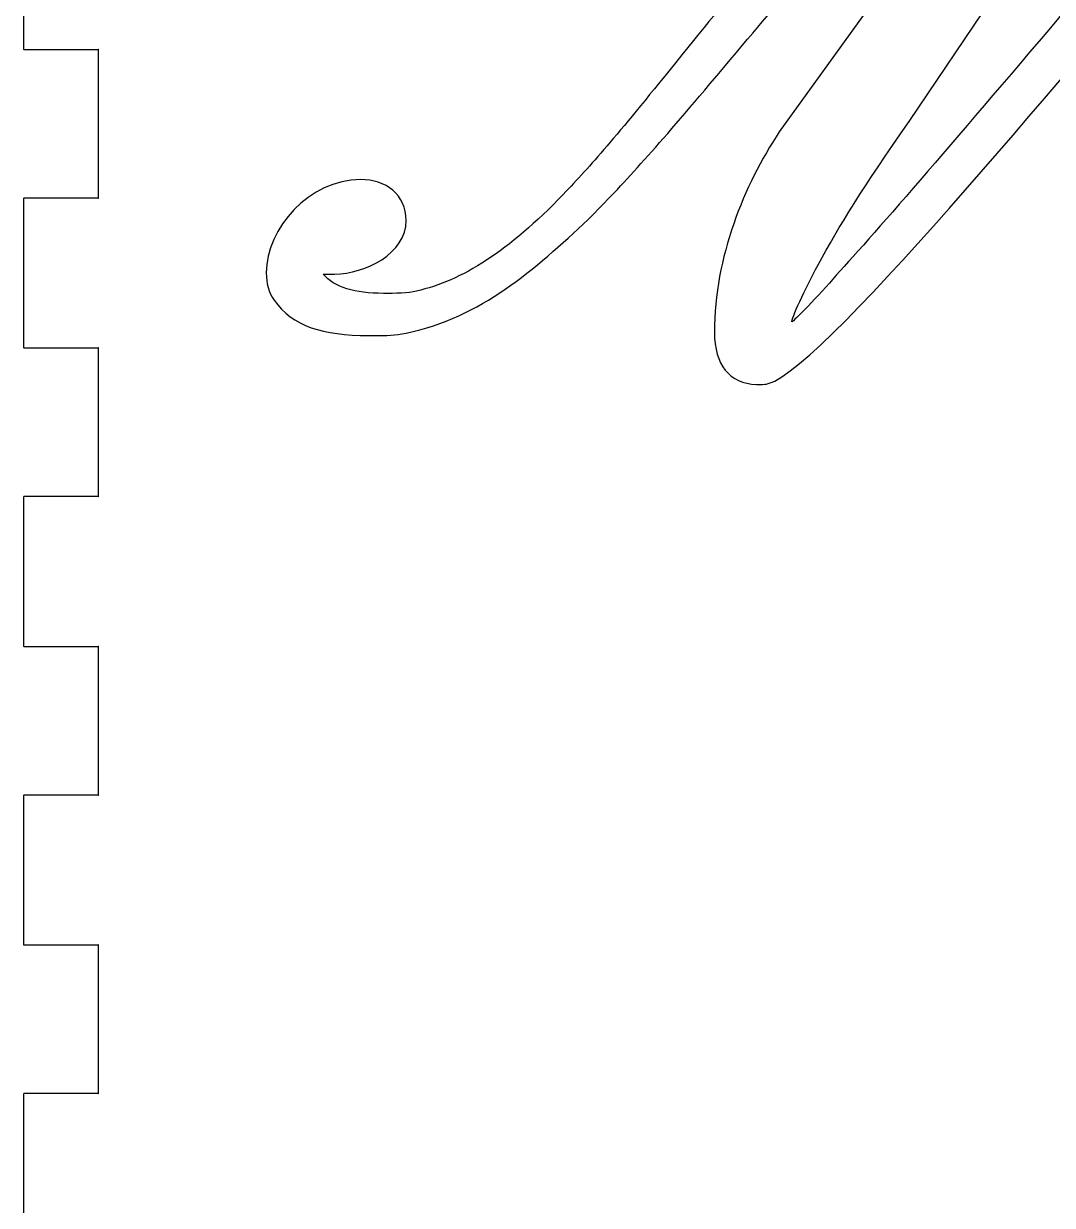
# Model space of a CAD drawing. Extents: x 5 to 509, y -8625 to -7917.
# Drawn here: x 265.3 to 334.3, y -8546.9 to -8467.7 of the extents above; entities that cross this region are included whole.
import ezdxf

# ---------------------------------------------------------------- set-up
doc = ezdxf.new("R2010")
doc.units = 0
doc.layers.add('Corps', color=7, linetype='CONTINUOUS')

msp = doc.modelspace()

# ---------------------------------------------------------------- linework, layer by layer
at = {"layer": 'Corps', "color": 3}
for p, q in [((324.668066, -8474.28222), (343.881566, -8445.84312)), ((333.741106, -8450.34152), (315.976236, -8474.96842)), ((285.402366, -8484.49892), (286.164806, -8484.49892)), ((285.402366, -8484.49892), (285.402366, -8484.49892))]:
    msp.add_line(p, q, dxfattribs=at)
at = {"layer": 'Corps', "color": 6}
for p, q in [((265.332246, -8459.43002), (265.332246, -8469.43002)), ((265.351746, -8469.45002), (270.351746, -8469.45002)), ((270.332246, -8469.43002), (270.332246, -8479.43002)), ((265.332246, -8479.43002), (265.332246, -8489.43002)), ((270.351746, -8479.41002), (265.351746, -8479.41002)), ((265.351746, -8489.45002), (270.351746, -8489.45002)), ((270.332246, -8489.43002), (270.332246, -8499.43002)), ((265.332246, -8499.43002), (265.332246, -8509.43002)), ((270.351746, -8499.41002), (265.351746, -8499.41002)), ((265.351746, -8509.45002), (270.351746, -8509.45002)), ((270.332246, -8509.43002), (270.332246, -8519.43002)), ((265.332246, -8519.43002), (265.332246, -8529.43002)), ((270.351746, -8519.41002), (265.351746, -8519.41002)), ((265.351746, -8529.45002), (270.351746, -8529.45002)), ((270.332246, -8529.43002), (270.332246, -8539.43002)), ((265.332246, -8539.43002), (265.332246, -8549.43002)), ((270.351746, -8539.41002), (265.351746, -8539.41002))]:
    msp.add_line(p, q, dxfattribs=at)
at = {"layer": 'Corps', "color": 3}
for points in [[(317.424876, -8460.55822), (314.832576, -8463.22682), (313.536426, -8464.75172), (309.038026, -8470.31752)], [(315.671266, -8491.66582), (320.398396, -8489.30232), (338.620726, -8466.65782), (343.271616, -8461.70192)], [(311.325356, -8471.76612), (316.586196, -8465.51412), (317.424876, -8464.52292), (319.178496, -8462.69312)], [(335.342236, -8466.58152), (328.251536, -8474.96842), (322.456986, -8481.67782), (319.788446, -8484.57512)], [(309.038026, -8470.31752), (304.920846, -8475.42582), (303.395966, -8477.17942), (301.489866, -8479.16182)], [(303.167236, -8480.83922), (305.530806, -8478.47562), (307.513146, -8476.26452), (311.325356, -8471.76612)], [(318.568536, -8483.88892), (320.017176, -8481.22042), (321.542056, -8478.78062), (324.668066, -8474.28222)], [(315.976236, -8474.96842), (313.612676, -8478.55182), (311.630326, -8483.35522), (311.630326, -8488.38732)], [(287.918426, -8478.17062), (284.487436, -8478.17062), (281.590166, -8481.44912), (281.590166, -8484.42262)], [(290.968186, -8480.91542), (290.968186, -8479.16182), (289.595796, -8478.17062), (287.918426, -8478.17062)], [(301.489866, -8479.16182), (297.830146, -8482.97402), (294.704146, -8484.95632), (291.654386, -8485.64252)], [(286.164806, -8484.49892), (288.223396, -8484.49892), (290.968186, -8483.12652), (290.968186, -8480.91542)], [(290.968186, -8488.46362), (296.000296, -8487.39612), (299.583766, -8484.19392), (303.167236, -8480.83922)], [(316.814926, -8487.70112), (316.738726, -8487.54862), (317.729856, -8485.49002), (318.568536, -8483.88892)], [(281.590166, -8484.42262), (281.590166, -8485.10882), (281.742656, -8485.71882), (282.123876, -8486.25252)], [(289.443306, -8485.79502), (287.537206, -8485.79502), (286.164806, -8485.41382), (285.402366, -8484.49892)], [(319.788446, -8484.57512), (318.644786, -8485.94752), (316.891166, -8487.70112), (316.814926, -8487.70112)], [(291.654386, -8485.64252), (291.120676, -8485.79502), (290.205746, -8485.79502), (289.443306, -8485.79502)], [(282.123876, -8486.25252), (283.343776, -8488.00612), (285.402366, -8488.61612), (288.452126, -8488.61612)], [(288.452126, -8488.61612), (289.900766, -8488.61612), (290.129496, -8488.61612), (290.968186, -8488.46362)], [(311.630326, -8488.38732), (311.630326, -8490.59842), (312.621496, -8491.81832), (314.451356, -8491.89452)], [(314.451356, -8491.89452), (315.137556, -8491.89452), (315.137556, -8491.89452), (315.671266, -8491.66582)]]:
    msp.add_open_spline(points, degree=3, dxfattribs=at)
at = {"layer": 'Corps', "color": 6}
for points in [[(265.332246, -8469.43002), (265.332246, -8469.44202), (265.340246, -8469.45002), (265.351746, -8469.45002)], [(270.351746, -8469.45002), (270.340046, -8469.45002), (270.332246, -8469.44002), (270.332246, -8469.43002)], [(265.351746, -8479.41002), (265.340046, -8479.41002), (265.332246, -8479.42002), (265.332246, -8479.43002)], [(270.332246, -8479.43002), (270.332246, -8479.41802), (270.340246, -8479.41002), (270.351746, -8479.41002)], [(265.332246, -8489.43002), (265.332246, -8489.44202), (265.340246, -8489.45002), (265.351746, -8489.45002)], [(270.351746, -8489.45002), (270.340046, -8489.45002), (270.332246, -8489.44002), (270.332246, -8489.43002)], [(265.351746, -8499.41002), (265.340046, -8499.41002), (265.332246, -8499.42002), (265.332246, -8499.43002)], [(270.332246, -8499.43002), (270.332246, -8499.41802), (270.340246, -8499.41002), (270.351746, -8499.41002)], [(265.332246, -8509.43002), (265.332246, -8509.44202), (265.340246, -8509.45002), (265.351746, -8509.45002)], [(270.351746, -8509.45002), (270.340046, -8509.45002), (270.332246, -8509.44002), (270.332246, -8509.43002)], [(265.351746, -8519.41002), (265.340046, -8519.41002), (265.332246, -8519.42002), (265.332246, -8519.43002)], [(270.332246, -8519.43002), (270.332246, -8519.41802), (270.340246, -8519.41002), (270.351746, -8519.41002)], [(265.332246, -8529.43002), (265.332246, -8529.44202), (265.340246, -8529.45002), (265.351746, -8529.45002)], [(270.351746, -8529.45002), (270.340046, -8529.45002), (270.332246, -8529.44002), (270.332246, -8529.43002)], [(265.351746, -8539.41002), (265.340046, -8539.41002), (265.332246, -8539.42002), (265.332246, -8539.43002)], [(270.332246, -8539.43002), (270.332246, -8539.41802), (270.340246, -8539.41002), (270.351746, -8539.41002)]]:
    msp.add_open_spline(points, degree=3, dxfattribs=at)

doc.saveas('drawing.dxf')
